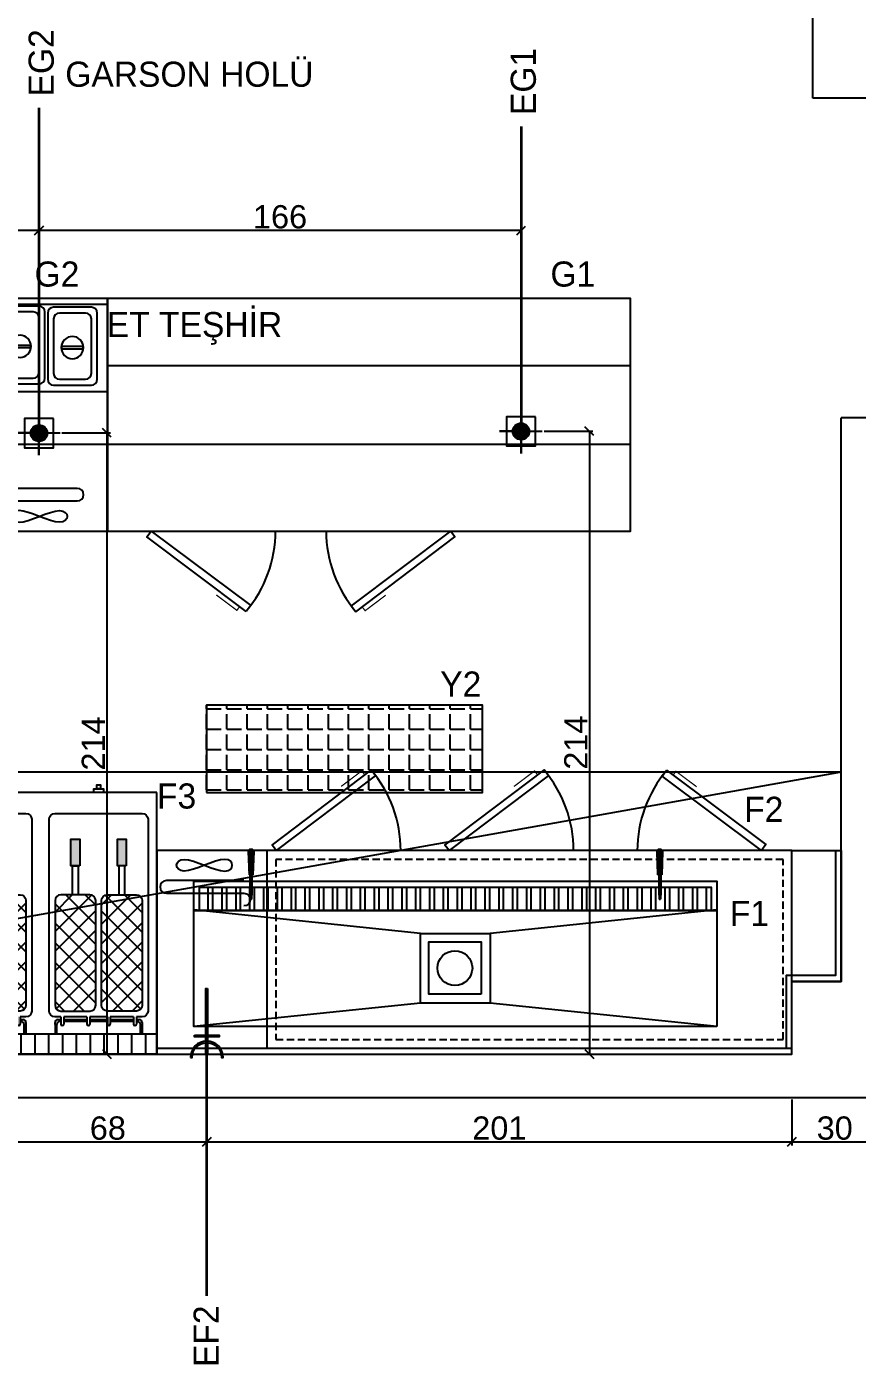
# Model space of a CAD drawing. Header units: millimetres. Extents: x 63882 to 85892, y -58394 to -53173.
# Drawn here: x 69645 to 69930.7, y -55480.7 to -55020.4 of the extents above; entities that cross this region are included whole.
import ezdxf
from ezdxf.enums import TextEntityAlignment as Align

# ---------------------------------------------------------------- set-up
doc = ezdxf.new("R2010")
doc.units = ezdxf.units.MM
doc.header["$LTSCALE"] = 5
doc.linetypes.add('DASHED', pattern=[0.75, 0.5, -0.25])
for name, color, linetype in [('-DWG_ANA', 7, 'Continuous'), ('002 Çizgi', 7, 'Continuous'), ('ELEKTRİK', 10, 'Continuous'), ('S2000-002 Çizgi', 7, 'Continuous')]:
    doc.layers.add(name, color=color, linetype=linetype)
doc.layers.add('ELK', color=1, linetype='Continuous', lineweight=35)
doc.styles.get("Standard").update_dxf_attribs({"font": 'arial.ttf'})
doc.styles.add('TAKSİM', font='GOTHIC.TTF', dxfattribs={"height": 20})
doc.dimstyles.new('OLCU50', dxfattribs={"dimtxt": 8, "dimasz": 3, "dimexe": 1.25, "dimexo": 0.625, "dimtad": 1, "dimdec": 0, "dimtxsty": 'Standard', "dimblk": 'OBLIQUE', "dimcen": 2.5, "dimclrd": 256, "dimclre": 251, "dimclrt": 25, "dimadec": 0, "dimazin": 0, "dimtfac": 1, "dimtdec": 0, "dimtmove": 0, "dimatfit": 3, "dimldrblk": 'OBLIQUE', "dimfxl": 1, "dimarcsym": 0})
pattern_1 = [(45, (-3503.476326109328, -4976.522435194268), (-3.367596045400931, 3.367596045400932), []), (135, (-3503.476326109328, -4976.522435194268), (-3.367596045400932, -3.367596045400931), [])]
pattern_2 = [(45, (-3543.476326109328, -4976.522435194268), (-3.367596045400931, 3.367596045400932), []), (135, (-3543.476326109328, -4976.522435194268), (-3.367596045400932, -3.367596045400931), [])]

# ---------------------------------------------------------------- blocks, each defined once
blk = doc.blocks.new('A$C3BAA747B')
at = {"layer": 'S2000-002 Çizgi'}
h = blk.add_hatch(dxfattribs=at)
h.set_pattern_fill('ANSI32', color=256, scale=0.5, angle=45, style=0)
h.set_pattern_definition([(90, (-7467.904073028822, -3208.931998825025), (-4.7625, 9e-16), []), (90, (-7466.316572343117, -3207.34449813932), (-4.7625, 9e-16), [])])
h.paths.add_polyline_path([(12.04858551377038, 20.99319261347409), (12.04858551377038, 12.99319261347409), (187.9999875518733, 12.99319261347409), (187.9999875518733, 20.99319261347409)])
h = blk.add_hatch(dxfattribs=at)
h.set_pattern_fill('ANSI32', color=256, style=0)
h.set_pattern_definition([(135, (4290.582606788017, -7757.067159515056), (0.2651650429449553, 0.2651650429449553), []), (135, (4290.405830093017, -7757.067159515056), (0.2651650429449553, 0.2651650429449553), [])])
h.paths.add_polyline_path([(28.98104699130363, 7.896463564363331), (30.35893181724623, 7.896463564364238), (30.39328700535953, 6.896463564363331), (28.94669180318942, 6.896463564364238)])
h.paths.add_polyline_path([(29.00944252699992, 8.722991878010362), (29.32307130402296, 8.722991878010362), (29.32307130402296, 14.52452792090753), (29.40626671834343, 15.89646356436151), (29.93371209020643, 15.89646356436151), (30.0169075045269, 14.52452792090116), (30.0169075045269, 8.722991878010362), (30.33053628154994, 8.722991878010362), (30.35893181724623, 7.896463564363331), (28.98104699130272, 7.896463564363331)])
h.paths.add_polyline_path([(28.87798142696192, 4.896463564361511), (30.46199738158884, 4.896463564361511), (30.6040618020661, 0.7612971374483096, -0.4374046375725881), (29.90032341181177, 8.3512813944e-06), (29.43965539673809, 8.3512813944e-06, -0.437404637572588), (28.73591700648376, 0.7612971374483096)])
h.paths.add_polyline_path([(28.94669180318942, 6.896463564363331), (30.39328700536044, 6.896463564363331), (30.46199738158794, 4.896463564361511), (28.87798142696101, 4.896463564361511)])
h.paths.add_polyline_path([(29.48449365836404, 17.18646648302092), (29.85548515018672, 17.18646648302092), (29.93371209020734, 15.89646356436151), (29.40626671834434, 15.89646356436151)])
h = blk.add_hatch(dxfattribs=at)
h.set_pattern_fill('ANSI32', color=256, style=0)
h.set_pattern_definition([(45, (-4090.58263168427, -7757.067159515056), (-0.2651650429449553, 0.2651650429449553), []), (45, (-4090.405854989271, -7757.067159515056), (-0.2651650429449553, 0.2651650429449553), [])])
h.paths.add_polyline_path([(171.018928112443, 7.896463564363331), (169.6410432865004, 7.896463564364238), (169.6066880983872, 6.896463564363331), (171.0532833005573, 6.896463564364238)])
h.paths.add_polyline_path([(170.9905325767467, 8.722991878010362), (170.6769037997237, 8.722991878010362), (170.6769037997237, 14.52452792090753), (170.5937083854032, 15.89646356436151), (170.0662630135402, 15.89646356436151), (169.9830675992198, 14.52452792090116), (169.9830675992198, 8.722991878010362), (169.6694388221967, 8.722991878010362), (169.6410432865004, 7.896463564363331), (171.018928112444, 7.896463564363331)])
h.paths.add_polyline_path([(171.1219936767847, 4.896463564361511), (169.5379777221578, 4.896463564361511), (169.3959133016806, 0.7612971374483096, 0.4374046375725881), (170.0996516919349, 8.3512813944e-06), (170.5603197070086, 8.3512813944e-06, 0.437404637572588), (171.2640580972629, 0.7612971374483096)])
h.paths.add_polyline_path([(171.0532833005573, 6.896463564363331), (169.6066880983862, 6.896463564363331), (169.5379777221587, 4.896463564361511), (171.1219936767857, 4.896463564361511)])
h.paths.add_polyline_path([(170.5154814453826, 17.18646648302092), (170.14448995356, 17.18646648302092), (170.0662630135393, 15.89646356436151), (170.5937083854023, 15.89646356436151)])
for p, q in [((9.999987551873346, 60.99319261347409), (87.99998755187335, 52.92735137262434)), ((111.9999875518733, 52.92735137262434), (189.9999875518733, 60.99319261347409)), ((9.999987551873346, 20.8615101317746), (87.99998755187335, 28.92735137262434)), ((111.9999875518733, 28.92735137262434), (189.9999875518733, 20.8615101317746)), ((29.32307130402296, 14.52452792090844), (29.48449365836404, 17.18646648302183)), ((29.32307130402296, 8.722991878010362), (29.32307130402296, 14.52452792090844)), ((29.85412589456155, 17.18646648302183), (29.48449365836313, 17.18646648302183)), ((29.48585291398831, 17.18646648302183), (29.85548515018672, 17.18646648302183)), ((30.0169075045269, 14.52452792090844), (29.85548515018581, 17.18646648302183)), ((30.0169075045269, 8.722991878010362), (30.0169075045269, 14.52452792090844)), ((169.9830675992198, 14.52452792090844), (170.1444899535608, 17.18646648302183)), ((169.9830675992198, 8.722991878010362), (169.9830675992198, 14.52452792090844)), ((170.5141221897583, 17.18646648302183), (170.14448995356, 17.18646648302183)), ((170.1458492091851, 17.18646648302183), (170.5154814453835, 17.18646648302183)), ((170.6769037997237, 14.52452792090844), (170.5154814453826, 17.18646648302183)), ((170.6769037997237, 8.722991878010362), (170.6769037997237, 14.52452792090844)), ((28.73591700648467, 0.7612971374674089), (29.00944252699992, 8.722991878010362)), ((29.00944252699992, 8.722991878010362), (29.32307130402296, 8.722991878010362)), ((30.01690750452781, 8.722991878010362), (30.33053628155085, 8.722991878010362)), ((30.33053628154994, 8.722991878010362), (30.0169075045269, 8.722991878010362)), ((30.33053628155085, 8.722991878010362), (30.6040618020661, 0.7612971374674089)), ((30.60406180206519, 0.7612971374674089), (30.33053628154994, 8.722991878010362)), ((169.3959133016815, 0.7612971374674089), (169.6694388221967, 8.722991878010362)), ((169.6694388221958, 8.722991878010362), (169.3959133016806, 0.7612971374674089)), ((169.6694388221967, 8.722991878010362), (169.9830675992198, 8.722991878010362)), ((169.9830675992189, 8.722991878010362), (169.6694388221958, 8.722991878010362)), ((170.9905325767467, 8.722991878010362), (170.6769037997237, 8.722991878010362)), ((171.264058097262, 0.7612971374674089), (170.9905325767467, 8.722991878010362)), ((29.90032341181359, 8.3512813944e-06), (29.43965539673718, 8.3512813944e-06)), ((29.43965539673627, 8.3512813944e-06), (29.90032341181268, 8.3512813944e-06)), ((170.5603197070104, 8.3512813944e-06), (170.099651691934, 8.3512813944e-06)), ((170.0996516919331, 8.3512813944e-06), (170.5603197070095, 8.3512813944e-06))]:
    blk.add_line(p, q, dxfattribs=at)
for points in [[(9.999987551873346, 60.99319261347409), (189.9999875518733, 60.99319261347409), (189.9999875518733, 10.99319261347409), (9.999987551873346, 10.99319261347409)], [(9.999987551873346, 60.99319261347409), (189.9999875518733, 60.99319261347409), (189.9999875518733, 20.99319261347409), (9.999987551873346, 20.99319261347409)], [(87.99998755187335, 52.92735137262434), (111.9999875518733, 52.92735137262434), (111.9999875518733, 28.92735137262434), (87.99998755187335, 28.92735137262434)], [(91.16739282449726, 49.86596879339504), (109.1673928244972, 49.86596879339504), (109.1673928244972, 31.86596879339504), (91.16739282449726, 31.86596879339504)], [(12.04858551377038, 20.99319261347409), (187.9999875518733, 20.99319261347409), (187.9999875518733, 12.99319261347409), (12.04858551377038, 12.99319261347409)]]:
    blk.add_lwpolyline(points, close=True, dxfattribs=at)
blk.add_circle((100.1673928244972, 40.86596879339504), 6, dxfattribs=at)
for centre, radius, start, end in [((29.43965539673809, 0.7059220317341897), 0.7059136804527953, 175.5008339718912, 269.9999999999479), ((29.90032341181359, 0.7059220317341897), 0.7059136804526176, 270, 4.499166028108733), ((29.90032341181177, 0.7059220317341897), 0.7059136804527953, 270.0000000000521, 4.499166028108733), ((170.0996516919349, 0.7059220317341897), 0.7059136804527953, 175.5008339718912, 269.9999999999479), ((170.0996516919331, 0.7059220317341897), 0.7059136804526176, 175.5008339718912, 270), ((170.5603197070086, 0.7059220317341897), 0.7059136804527953, 270.0000000000521, 4.499166028108733)]:
    blk.add_arc(centre, radius, start, end, dxfattribs=at)
blk = doc.blocks.new('A$C01E77913')
at = {"layer": 'S2000-002 Çizgi'}
for points in [[(1.999996831329099, 26.79714285829232), (14.9999968313291, 26.79714285829414, -0.4142135623731128), (16.9999968313291, 24.79714285829414), (16.9999968313291, 2.000004429532964, -0.4142135623730951), (14.9999968313291, 4.4295329644e-06), (1.999996831329099, 4.4295347834e-06, -0.4142135623730774), (-3.1686709008e-06, 2.000004429534783), (-3.1686709008e-06, 24.79714285829232, -0.4142135623730951)], [(3.999996831329098, 24.79714285829141), (12.99999683132819, 24.79714285829232, -0.4142135623731679), (14.9999968313291, 22.79714285829232), (14.99999683132819, 4.000004429532964, -0.4142135623731362), (12.99999683132819, 2.000004429532964), (3.999996831329098, 2.000004429533873, -0.4142135623730466), (1.999996831329099, 4.000004429533873), (1.999996831329099, 22.79714285829141, -0.4142135623730541)]]:
    blk.add_lwpolyline(points, format="xyb", close=True, dxfattribs=at)
blk.add_lwpolyline([(4.713619910745819, 14.26656825662758), (12.2114784227283, 14.26656825662758), (12.2114784227283, 13.5171988007387), (4.713619910745819, 13.5171988007387)], close=True, dxfattribs=at)
blk.add_circle((8.462549166737062, 13.86656825662794), 3.823091046240757, dxfattribs=at)
blk = doc.blocks.new('A$C5A5326B7')
at = {"layer": '002 Çizgi', "color": 7}
blk.add_line((188.0001338353904, 105.8155668815452), (0.0001338353904429823, 105.8155668815452), dxfattribs=at)
for points in [[(188.0001338353904, 27.81556688154524), (188.0001338353904, 107.8155668815452), (0.0001338353904429823, 107.8155668815452), (0.0001338353904429823, 27.81556688154524)], [(0.0001338353904429823, 75.81556688154524), (188.0062993983011, 75.81556688154524), (188.0062993983011, 107.8155668815452), (0.0001338353904429823, 107.8155668815452)], [(171.5601485363804, 30.84170559700578), (170.1031536171577, 31.01373533032165), (168.4010567489095, 31.46726826360828), (166.5355585813159, 32.10846999688511), (164.5883597640423, 32.84350613014976), (162.6411609467687, 33.57854226341442), (160.7756627791678, 34.21974399668397), (159.0735659109196, 34.67327692997787), (157.6165709916968, 34.84530666330102), (156.4727618962352, 34.67327692997787), (155.6557553994717, 34.21974399669125), (155.1655515014209, 33.5785422634217), (155.0021502020754, 32.84350613015704), (155.1655515014209, 32.10846999689238), (155.6557553994717, 31.46726826362283), (156.4727618962352, 31.01373533032165), (157.6165709917041, 30.84170559700578), (159.0735659109268, 31.01373533032165), (160.775662779175, 31.46726826360828), (162.6411609467759, 32.10846999688511), (164.5883597640495, 32.84350613014976), (166.5355585813231, 33.57854226341442), (168.401056748924, 34.21974399668397), (170.1031536171722, 34.67327692997787), (171.5601485363732, 34.84530666330102), (172.7039576318348, 34.67327692997787), (173.5209641285983, 34.21974399669125), (174.0111680266491, 33.5785422634217), (174.1745693259945, 32.84350613015704), (174.0111680266491, 32.10846999689238), (173.5209641285983, 31.46726826362283), (172.7039576318348, 31.01373533032165)], [(36.69145319259405, 0.1504920698353089), (2.462490079531563, 25.76182909475756), (3.999170301030972, 27.81556688154524), (38.22813341409346, 2.204229856615711)], [(62.05912905032164, 1.038314076140523e-05), (96.16960934887175, 25.76893806362932), (94.6234736880433, 27.81556688154524), (60.5129933894932, 2.046639201056678)], [(108.0368037253647, 1.038314076140523e-05), (142.1472840239148, 25.76893806362932), (140.6011483630864, 27.81556688154524), (106.4906680645363, 2.046639201056678)]]:
    blk.add_lwpolyline(points, close=True, dxfattribs=at)
at = {"layer": '002 Çizgi', "color": 7, "linetype": 'DASHED'}
blk.add_lwpolyline([(140.0001338353904, 102.8155668815452), (3.000133835390443, 102.8155668815452), (3.000133835390443, 30.81556688154524), (140.0001338353904, 30.81556688154524)], close=True, dxfattribs=at)
at = {"layer": '002 Çizgi', "color": 7}
blk.add_lwpolyline([(143.0001338353904, 105.8155668815452), (143.0001338353904, 27.81556688154524)], dxfattribs=at)
for points in [[(177.6687986311226, 42.49723513961362), (150.997000211777, 42.49723513961362, -1), (150.997000211777, 46.84303913106851)], [(150.997000211777, 38.15143114815146), (177.6687986311226, 38.15143114815146, 1), (177.6687986311226, 42.49723513961362)]]:
    blk.add_lwpolyline(points, format="xyb", dxfattribs=at)
at = {"layer": '002 Çizgi', "color": 7, "const_width": 0.4275}
for points in [[(34.43924701296055, 1.835673456298537), (33.44902192110749, 0.5122603869385784), (27.79449042136548, 4.743183522987238), (26.34664336044807, 5.826514587242855)], [(64.30353926704265, 1.695560960382863), (65.29985737235984, 0.3767288566959905), (70.93481583378889, 4.633685539920407), (72.37765120345284, 5.723682513584208)], [(110.2812139420857, 1.695560960382863), (111.2775320474029, 0.3767288566959905), (116.9124905088247, 4.633685539920407), (118.3553258784887, 5.723682513584208)]]:
    blk.add_lwpolyline(points, dxfattribs=at)
at = {"layer": '002 Çizgi', "color": 7}
for centre, radius, start, end in [((3.999170301030972, 27.81556688154524), 42.74999999999995, 319.7550348339059, 0), ((94.6234736880433, 27.81556688154524), 42.74999999999999, 180, 220.5092126637801), ((140.6011483630864, 27.81556688154524), 42.74999999999999, 180, 220.5092126637801)]:
    blk.add_arc(centre, radius, start, end, dxfattribs=at)
at = {"layer": '002 Çizgi', "color": 7, "xscale": -1, "rotation": 180}
for p in [(5.506302566966042, 105.2141405254588), (23.50630256696604, 105.2141405254588), (41.50630256697332, 105.2141405254588), (59.50630256697332, 105.2141405254588), (77.50630256697332, 105.2141405254588), (95.50630256696604, 105.2141405254588), (113.506302566966, 105.2141405254588), (131.506302566966, 105.2141405254588), (149.506302566966, 105.2141405254588), (167.506302566966, 104.8194167793336)]:
    blk.add_blockref('A$C01E77913', p, dxfattribs=at)
blk = doc.blocks.new('A$C091517BC')
at = {"layer": 'S2000-002 Çizgi'}
blk.add_line((-1.022181095322594e-05, 2.000000579675543), (218.499989778189, 2.000000579675543), dxfattribs=at)
for points in [[(73.76687872641196, 97.81555707808002), (39.65639842786186, 72.04662939759146), (41.2025340886903, 70.00000057967554), (75.3130143872404, 95.7689282601641)], [(133.2396096600578, 97.81555707807274), (99.12912936151497, 72.04662939759146), (100.6752650223434, 70.00000057967554), (134.7857453208862, 95.7689282601641)], [(175.3793712166985, 97.66507539138547), (209.6083343297537, 72.05373836645595), (208.0716541082688, 70.00000057967554), (173.8426909951991, 95.61133760460507)], [(-1.022181095322594e-05, 70.00000057967554), (-1.022181095322594e-05, 5.796755431219935e-07), (218.499989778189, 5.796755431219935e-07), (218.499989778189, 70.00000057967554)], [(9.439975077199051, 66.973861864215), (10.89696999642183, 66.80183213089185), (12.59906686467002, 66.34829919760523), (14.46456503226364, 65.70709746433567), (16.41176384953724, 64.97206133107102), (18.35896266681084, 64.23702519780636), (20.22446083441173, 63.59582346453681), (21.92655770265992, 63.14229053123563), (23.3835526218827, 62.97026079791976), (24.52736171734432, 63.14229053123563), (25.34436821410782, 63.59582346452225), (25.83457211215864, 64.23702519779908), (25.99797341150406, 64.97206133106374), (25.83457211215864, 65.7070974643284), (25.34436821410782, 66.34829919759795), (24.52736171734432, 66.80183213089185), (23.3835526218827, 66.973861864215), (21.92655770265992, 66.80183213089185), (20.22446083441173, 66.34829919760523), (18.35896266681084, 65.70709746433567), (16.41176384953724, 64.97206133107102), (14.46456503226364, 64.23702519780636), (12.59906686467002, 63.59582346453681), (10.89696999642183, 63.14229053123563), (9.439975077199051, 62.97026079791976), (8.296165981737431, 63.14229053123563), (7.479159484973934, 63.59582346452225), (6.988955586923112, 64.23702519779908), (6.825554287570412, 64.97206133106374), (6.988955586923112, 65.7070974643284), (7.479159484973934, 66.34829919759795), (8.296165981737431, 66.80183213089185)]]:
    blk.add_lwpolyline(points, close=True, dxfattribs=at)
at = {"layer": 'S2000-002 Çizgi', "const_width": 0.4275000000000001}
for points in [[(71.52246850969095, 96.12000650083792), (70.52615040437377, 97.43883860452479), (64.89119194295199, 93.18188192130037), (63.44835657328804, 92.09188494763657)], [(130.9951994433368, 96.12000650083792), (129.9988813380196, 97.43883860452479), (124.3639228765978, 93.18188192130037), (122.9210875069411, 92.09188494763657)], [(177.631577396332, 95.97989400492224), (178.621802488185, 97.3033070742822), (184.2763339879343, 93.07238393823354), (185.7241810488372, 91.98905287397793)]]:
    blk.add_lwpolyline(points, dxfattribs=at)
at = {"layer": 'S2000-002 Çizgi'}
blk.add_lwpolyline([(37.99998977818905, 2.000000579675543), (37.99998977818905, 70.00000057967554)], dxfattribs=at)
at = {"layer": 'S2000-002 Çizgi', "linetype": 'DASHED'}
blk.add_lwpolyline([(40.99998977818905, 5.000000579675543), (215.499989778189, 5.000000579675543), (215.499989778189, 67.00000057967554), (40.99998977818905, 67.00000057967554)], close=True, dxfattribs=at)
at = {"layer": 'S2000-002 Çizgi'}
for points in [[(30.00312340180244, 59.66413631306932), (3.331324982456863, 59.66413631306932, 1), (3.331324982456863, 55.31833232160716)], [(3.331324982456863, 55.31833232160716), (30.00312340180244, 55.31833232160716, -1), (30.00312340180244, 50.97252833015227)]]:
    blk.add_lwpolyline(points, format="xyb", dxfattribs=at)
for centre, radius, start, end in [((41.2025340886903, 70.00000057967554), 42.74999999999999, 0, 40.50921266378007), ((100.6752650223434, 70.00000057967554), 42.74999999999999, 0, 40.50921266378013), ((208.0716541082688, 70.00000057967554), 42.74999999999995, 139.7550348339059, 180)]:
    blk.add_arc(centre, radius, start, end, dxfattribs=at)
blk = doc.blocks.new('A$C537127FE')
at = {"layer": 'S2000-002 Çizgi'}
h = blk.add_hatch(dxfattribs=at)
h.set_pattern_fill('ANSI31', color=256, scale=1.5, angle=45, style=0)
h.set_pattern_definition([(90, (-3458.603068769563, -4973.738686484537), (-4.762499999999998, 9e-16), [])])
h.paths.add_polyline_path([(2.237138688e-07, 92.62440592475286), (2.237138688e-07, 85.62440592475288), (80.00000022371385, 85.62440592475288), (80.00000022371385, 92.62440592475286)])
h = blk.add_hatch(color=256, dxfattribs=at)
h.paths.add_polyline_path([(35.00000022371342, 81.80148449814897), (35.00000022371387, 82.43931733576937), (35.00000022371478, 85.62440592475376), (34.36216738609437, 85.62440592475288), (34.36216738609437, 82.43931733576937, -0.4142135623722854), (33.3621673860971, 81.43931733576937), (33.00000022371432, 81.43931733576754), (33.00000022371432, 80.80148449814806), (34.00000022371524, 80.80148449814988, 0.414213562372296)])
h.paths.add_polyline_path([(32.00000022371432, 81.43931733576846), (24.00000022371478, 81.43931733576846), (24.00000022371387, 80.80148449814897), (32.00000022371432, 80.80148449814897)])
h.paths.add_polyline_path([(23.00000022371432, 81.43931733576846), (17.00000022371341, 81.43931733576846), (17.00000022371341, 80.80148449814897), (23.00000022371432, 80.80148449814897)])
h.paths.add_polyline_path([(16.0000002237125, 81.43931733576754), (8.000000223713414, 81.43931733576846), (8.000000223713414, 80.80148449814988), (16.00000022371296, 80.80148449814988)])
h.paths.add_polyline_path([(5.637833061332913, 82.43931733576757), (5.637833061333366, 85.62440592475288), (5.000000223712958, 85.62440592475288), (5.000000223714323, 81.80148449814988, 0.4142135623730951), (6.000000223714322, 80.80148449814988), (6.637833061333366, 80.80148449814988), (7.000000223713413, 80.80148449814988), (7.000000223713413, 81.43931733576846), (6.637833061332913, 81.43931733576846, -0.4142135623728287)])
h = blk.add_hatch(color=256, dxfattribs=at)
h.paths.add_polyline_path([(75.00000022371343, 81.80148449814897), (75.00000022371387, 82.43931733576937), (75.00000022371478, 85.62440592475376), (74.36216738609438, 85.62440592475288), (74.36216738609438, 82.43931733576937, -0.4142135623722854), (73.3621673860971, 81.43931733576937), (73.00000022371431, 81.43931733576754), (73.00000022371431, 80.80148449814806), (74.00000022371523, 80.80148449814988, 0.414213562372296)])
h.paths.add_polyline_path([(72.00000022371431, 81.43931733576846), (64.00000022371478, 81.43931733576846), (64.00000022371385, 80.80148449814897), (72.00000022371431, 80.80148449814897)])
h.paths.add_polyline_path([(63.00000022371432, 81.43931733576846), (57.00000022371341, 81.43931733576846), (57.00000022371341, 80.80148449814897), (63.00000022371432, 80.80148449814897)])
h.paths.add_polyline_path([(56.00000022371251, 81.43931733576754), (48.00000022371341, 81.43931733576846), (48.00000022371341, 80.80148449814988), (56.00000022371296, 80.80148449814988)])
h.paths.add_polyline_path([(45.63783306133291, 82.43931733576757), (45.63783306133337, 85.62440592475288), (45.00000022371295, 85.62440592475288), (45.00000022371432, 81.80148449814988, 0.4142135623730951), (46.00000022371432, 80.80148449814988), (46.63783306133336, 80.80148449814988), (47.00000022371341, 80.80148449814988), (47.00000022371341, 81.43931733576846), (46.63783306133291, 81.43931733576846, -0.4142135623728287)])
h = blk.add_hatch(dxfattribs=at)
h.set_pattern_fill('ANSI37', color=256, scale=1.5, style=0)
h.set_pattern_definition(pattern_2)
h.paths.add_polyline_path([(19.00000022371387, 75.84065721502066, 0.4142135623730686), (17.00000022371405, 77.84065721502066), (7.000000223713597, 77.84065721502157, 0.4142135623731176), (5.000000223713414, 75.8406572150216), (5.000000223712958, 39.84065721502341, 0.4142135623730725), (7.000000223712777, 37.84065721502339), (17.00000022371369, 37.84065721502247, 0.4142135623731216), (19.00000022371387, 39.84065721502247)])
h = blk.add_hatch(dxfattribs=at)
h.set_pattern_fill('ANSI37', color=256, scale=1.5, style=0)
h.set_pattern_definition(pattern_2)
h.paths.add_polyline_path([(35.00000022371433, 75.8406572150216, 0.414213562373118), (33.00000022371414, 77.84065721502157), (23.00000022371369, 77.84065721502066, 0.4142135623730686), (21.00000022371387, 75.84065721502066), (21.00000022371387, 39.84065721502247, 0.4142135623731216), (23.00000022371405, 37.84065721502247), (33.00000022371496, 37.84065721502339, 0.4142135623730722), (35.00000022371478, 39.84065721502341)])
h = blk.add_hatch(dxfattribs=at)
h.set_pattern_fill('ANSI37', color=256, scale=1.5, style=0)
h.set_pattern_definition(pattern_1)
h.paths.add_polyline_path([(59.00000022371385, 75.84065721502066, 0.4142135623730679), (57.00000022371405, 77.84065721502066), (47.0000002237136, 77.84065721502157, 0.414213562373118), (45.00000022371341, 75.8406572150216), (45.00000022371295, 39.84065721502341, 0.4142135623730721), (47.00000022371278, 37.84065721502339), (57.00000022371368, 37.84065721502247, 0.4142135623731221), (59.00000022371385, 39.84065721502247)])
h = blk.add_hatch(dxfattribs=at)
h.set_pattern_fill('ANSI37', color=256, scale=1.5, style=0)
h.set_pattern_definition(pattern_1)
h.paths.add_polyline_path([(75.00000022371431, 75.8406572150216, 0.414213562373118), (73.00000022371412, 77.84065721502157), (63.00000022371368, 77.84065721502066, 0.4142135623730679), (61.00000022371387, 75.84065721502066), (61.00000022371387, 39.84065721502247, 0.4142135623731221), (63.00000022371405, 37.84065721502247), (73.00000022371495, 37.84065721502339, 0.4142135623730722), (75.00000022371478, 39.84065721502341)])
for points in [[(10.49462161914152, 27.84065721502248), (13.5053788282853, 27.84065721502248), (13.5053788282853, 18.67536257861775), (10.49462161914152, 18.67536257861775)], [(26.49462161914243, 27.84065721502248), (29.50537882828621, 27.84065721502248), (29.50537882828621, 18.67536257861775), (26.49462161914243, 18.67536257861775)], [(50.49462161914153, 27.84065721502248), (53.50537882828529, 27.84065721502248), (53.50537882828529, 18.67536257861775), (50.49462161914153, 18.67536257861775)], [(66.49462161914242, 27.84065721502248), (69.50537882828621, 27.84065721502248), (69.50537882828621, 18.67536257861775), (66.49462161914242, 18.67536257861775)]]:
    blk.add_hatch(color=256, dxfattribs=at).paths.add_polyline_path(points)
for p, q in [((5.000000223714323, 81.80148449814988), (5.000000223713868, 85.62440592475288)), ((5.000000223713868, 85.62440592475288), (5.637833061333366, 85.62440592475288)), ((5.637833061333366, 85.62440592475288), (5.637833061332913, 82.43931733576846)), ((34.36216738609437, 85.62440592475288), (34.36216738609437, 82.43931733576937)), ((35.00000022371387, 85.62440592475288), (34.36216738609437, 85.62440592475288)), ((35.00000022371387, 82.43931733576937), (35.00000022371433, 85.62440592475288)), ((45.00000022371387, 85.62440592475288), (45.63783306133337, 85.62440592475288)), ((45.00000022371432, 81.80148449814988), (45.00000022371387, 85.62440592475288)), ((45.63783306133337, 85.62440592475288), (45.63783306133291, 82.43931733576846)), ((75.00000022371387, 85.62440592475288), (74.36216738609438, 85.62440592475288)), ((74.36216738609438, 85.62440592475288), (74.36216738609438, 82.43931733576937)), ((75.00000022371387, 82.43931733576937), (75.00000022371431, 85.62440592475288)), ((6.637833061333366, 80.80148449814988), (6.000000223714322, 80.80148449814988)), ((6.637833061332913, 81.43931733576846), (7.000000223712959, 81.43931733576846)), ((7.000000223713868, 80.80148449814988), (6.637833061333366, 80.80148449814988)), ((7.000000223713413, 79.84065721502157), (7.000000223713413, 82.31664197863849)), ((8.000000223713414, 79.84065721502157), (8.000000223713414, 82.31664197863849)), ((8.00000022371296, 81.43931733576846), (16.00000022371341, 81.43931733576846)), ((16.00000022371296, 80.80148449814988), (8.000000223713414, 80.80148449814988)), ((16.00000022371341, 79.84065721502157), (16.00000022371341, 82.31664197863849)), ((17.00000022371341, 79.84065721502157), (17.00000022371341, 82.31664197863849)), ((17.00000022371341, 81.43931733576846), (23.00000022371432, 81.43931733576846)), ((23.00000022371478, 80.80148449814897), (17.00000022371341, 80.80148449814988)), ((23.00000022371432, 79.84065721502157), (23.00000022371432, 82.31664197863849)), ((24.00000022371433, 79.84065721502157), (24.00000022371433, 82.31664197863849)), ((24.00000022371433, 81.43931733576846), (32.00000022371432, 81.43931733576846)), ((32.00000022371478, 80.80148449814897), (24.00000022371478, 80.80148449814897)), ((32.00000022371432, 79.84065721502157), (32.00000022371432, 82.31664197863849)), ((33.00000022371432, 79.84065721502157), (33.00000022371432, 82.31664197863849)), ((33.00000022371387, 81.43931733576846), (33.36216738609437, 81.43931733576937)), ((34.00000022371342, 80.80148449814988), (33.00000022371432, 80.80148449814897)), ((35.00000022371387, 82.43931733576937), (35.00000022371342, 81.80148449814988)), ((46.63783306133336, 80.80148449814988), (46.00000022371432, 80.80148449814988)), ((46.63783306133291, 81.43931733576846), (47.00000022371296, 81.43931733576846)), ((47.00000022371385, 80.80148449814988), (46.63783306133336, 80.80148449814988)), ((47.00000022371341, 79.84065721502157), (47.00000022371341, 82.31664197863849)), ((48.00000022371341, 79.84065721502157), (48.00000022371341, 82.31664197863849)), ((48.00000022371296, 81.43931733576846), (56.00000022371341, 81.43931733576846)), ((56.00000022371296, 80.80148449814988), (48.00000022371341, 80.80148449814988)), ((56.00000022371341, 79.84065721502157), (56.00000022371341, 82.31664197863849)), ((57.00000022371341, 79.84065721502157), (57.00000022371341, 82.31664197863849)), ((57.00000022371341, 81.43931733576846), (63.00000022371432, 81.43931733576846)), ((63.00000022371477, 80.80148449814897), (57.00000022371341, 80.80148449814988)), ((63.00000022371432, 79.84065721502157), (63.00000022371432, 82.31664197863849)), ((64.00000022371434, 79.84065721502157), (64.00000022371434, 82.31664197863849)), ((64.00000022371434, 81.43931733576846), (72.00000022371431, 81.43931733576846)), ((72.00000022371478, 80.80148449814897), (64.00000022371478, 80.80148449814897)), ((72.00000022371431, 79.84065721502157), (72.00000022371431, 82.31664197863849)), ((73.00000022371431, 79.84065721502157), (73.00000022371431, 82.31664197863849)), ((73.00000022371387, 81.43931733576846), (73.36216738609438, 81.43931733576937)), ((74.00000022371341, 80.80148449814988), (73.00000022371431, 80.80148449814897)), ((75.00000022371387, 82.43931733576937), (75.00000022371343, 81.80148449814988))]:
    blk.add_line(p, q, dxfattribs=at)
for points in [[(2.237138688e-07, 2.624405924752863), (80.00000022371385, 2.624405924752863), (80.00000022371385, 92.62440592475286), (2.237138688e-07, 92.62440592475286)], [(2.237138688e-07, 92.62440592475286), (80.00000022371385, 92.62440592475286), (80.00000022371385, 85.62440592475288), (2.237138688e-07, 85.62440592475288)], [(11.00000022371341, 37.84065721502247), (11.00000022371341, 27.84065721502248), (13.00000022371341, 27.84065721502248), (13.00000022371341, 37.84065721502247)], [(29.00000022371433, 37.84065721502247), (29.00000022371433, 27.84065721502248), (27.00000022371432, 27.84065721502248), (27.00000022371432, 37.84065721502247)], [(51.00000022371341, 37.84065721502247), (51.00000022371341, 27.84065721502248), (53.00000022371341, 27.84065721502248), (53.00000022371341, 37.84065721502247)], [(69.00000022371434, 37.84065721502247), (69.00000022371434, 27.84065721502248), (67.00000022371432, 27.84065721502248), (67.00000022371432, 37.84065721502247)], [(10.49462161914152, 27.84065721502248), (13.5053788282853, 27.84065721502248), (13.5053788282853, 18.67536257861775), (10.49462161914152, 18.67536257861775)], [(26.49462161914243, 27.84065721502248), (29.50537882828621, 27.84065721502248), (29.50537882828621, 18.67536257861775), (26.49462161914243, 18.67536257861775)], [(50.49462161914153, 27.84065721502248), (53.50537882828529, 27.84065721502248), (53.50537882828529, 18.67536257861775), (50.49462161914153, 18.67536257861775)], [(66.49462161914242, 27.84065721502248), (69.50537882828621, 27.84065721502248), (69.50537882828621, 18.67536257861775), (66.49462161914242, 18.67536257861775)], [(18.35975022371303, 2.624405924752863), (21.64025022371379, 2.624405924752863), (21.64025022371379, 1.312205924752561), (18.35975022371303, 1.312205924752561)], [(19.34390022371326, 1.312205924752561), (20.65610022371357, 1.312205924752561), (20.65610022371357, 5.9247522586e-06), (19.34390022371326, 5.9247522586e-06)], [(58.35975022371304, 2.624405924752863), (61.64025022371379, 2.624405924752863), (61.64025022371379, 1.312205924752561), (58.35975022371304, 1.312205924752561)], [(59.34390022371326, 1.312205924752561), (60.65610022371356, 1.312205924752561), (60.65610022371356, 5.9247522586e-06), (59.34390022371326, 5.9247522586e-06)]]:
    blk.add_lwpolyline(points, close=True, dxfattribs=at)
for points in [[(35.00000022371342, 9.840657215022475), (5.000000223713868, 9.840657215022475, -0.4142135623730951), (3.000000223713868, 11.84065721502247), (3.000000223713868, 77.84065721502157, -0.4142135623730951), (5.000000223713868, 79.84065721502157), (7.000000223713413, 79.84065721502157)], [(33.00000022371432, 79.84065721502157), (35.00000022371387, 79.84065721502157, -0.4142135623731034), (37.00000022371387, 77.84065721502157), (37.00000022371341, 11.84065721502247, -0.4142135623730951), (35.00000022371342, 9.840657215022475), (29.00000022371433, 9.840657215022475)], [(69.00000022371434, 9.840657215022475), (45.00000022371387, 9.840657215022475, -0.4142135623730951), (43.00000022371387, 11.84065721502247), (43.00000022371387, 77.84065721502157, -0.4142135623730951), (45.00000022371387, 79.84065721502157), (47.00000022371341, 79.84065721502157)], [(73.00000022371431, 79.84065721502157), (75.00000022371387, 79.84065721502157, -0.4142135623731034), (77.00000022371387, 77.84065721502157), (77.00000022371341, 11.84065721502247, -0.4142135623730951), (75.00000022371343, 9.840657215022475), (69.00000022371434, 9.840657215022475)]]:
    blk.add_lwpolyline(points, format="xyb", dxfattribs=at)
for points in [[(8.000000223713414, 79.84065721502157), (16.00000022371341, 79.84065721502157)], [(17.00000022371341, 79.84065721502157), (23.00000022371432, 79.84065721502157)], [(24.00000022371433, 79.84065721502157), (32.00000022371432, 79.84065721502157)], [(48.00000022371341, 79.84065721502157), (56.00000022371341, 79.84065721502157)], [(57.00000022371341, 79.84065721502157), (63.00000022371432, 79.84065721502157)], [(64.00000022371434, 79.84065721502157), (72.00000022371431, 79.84065721502157)]]:
    blk.add_lwpolyline(points, dxfattribs=at)
for points in [[(7.000000223713413, 77.84065721502157), (17.00000022371387, 77.84065721502066, -0.4142135623730951), (19.00000022371387, 75.84065721502066), (19.00000022371387, 39.84065721502247, -0.4142135623730951), (17.00000022371387, 37.84065721502247), (7.000000223712959, 37.84065721502339, -0.4142135623730951), (5.000000223712958, 39.84065721502338), (5.000000223713414, 75.84065721502157, -0.4142135623730951)], [(33.00000022371432, 77.84065721502157), (23.00000022371387, 77.84065721502066, 0.4142135623730951), (21.00000022371387, 75.84065721502066), (21.00000022371387, 39.84065721502247, 0.4142135623730951), (23.00000022371387, 37.84065721502247), (33.00000022371478, 37.84065721502339, 0.4142135623730951), (35.00000022371478, 39.84065721502338), (35.00000022371433, 75.84065721502157, 0.4142135623730951)], [(47.00000022371341, 77.84065721502157), (57.00000022371387, 77.84065721502066, -0.4142135623730951), (59.00000022371385, 75.84065721502066), (59.00000022371385, 39.84065721502247, -0.4142135623730951), (57.00000022371387, 37.84065721502247), (47.00000022371296, 37.84065721502339, -0.4142135623730951), (45.00000022371295, 39.84065721502338), (45.00000022371341, 75.84065721502157, -0.4142135623730951)], [(73.00000022371431, 77.84065721502157), (63.00000022371387, 77.84065721502066, 0.4142135623730951), (61.00000022371387, 75.84065721502066), (61.00000022371387, 39.84065721502247, 0.4142135623730951), (63.00000022371387, 37.84065721502247), (73.00000022371476, 37.84065721502339, 0.4142135623730951), (75.00000022371478, 39.84065721502338), (75.00000022371431, 75.84065721502157, 0.4142135623730951)]]:
    blk.add_lwpolyline(points, format="xyb", close=True, dxfattribs=at)
for centre, radius, start, end in [((6.000000223714322, 81.80148449814988), 1, 180, 270), ((6.637833061332913, 82.43931733576846), 1, 180, 270), ((7.500000223713413, 82.31664197863849), 0.5, 0, 180), ((16.50000022371341, 82.31664197863849), 0.5, 0, 180), ((23.50000022371432, 82.31664197863849), 0.5, 0, 180), ((32.50000022371433, 82.31664197863849), 0.5, 0, 180), ((33.36216738609437, 82.43931733576937), 1, 270, 0), ((34.00000022371342, 81.80148449814988), 1, 270, 0), ((46.00000022371432, 81.80148449814988), 1, 180, 270), ((46.63783306133291, 82.43931733576846), 1, 180, 270), ((47.50000022371341, 82.31664197863849), 0.5, 0, 180), ((56.50000022371341, 82.31664197863849), 0.5, 0, 180), ((63.50000022371432, 82.31664197863849), 0.5, 0, 180), ((72.50000022371431, 82.31664197863849), 0.5, 0, 180), ((73.36216738609438, 82.43931733576937), 1, 270, 0), ((74.00000022371341, 81.80148449814988), 1, 270, 0)]:
    blk.add_arc(centre, radius, start, end, dxfattribs=at)
blk = doc.blocks.new('A$C611F6802')
at = {"layer": '-DWG_ANA'}
h = blk.add_hatch(dxfattribs=at)
h.set_pattern_fill('ANSI31', color=1, style=0)
h.set_pattern_definition([(45, (-55670.14020227872, -22065.11067284289), (-0.08838834764831843, 0.08838834764831845), [])])
h.paths.add_polyline_path([(4.423971784401617, 7.700424825947266, 1), (10.13888412773802, 7.700424825947266, 1)])
at = {"layer": '-DWG_ANA', "color": 1}
for p, q in [((7.28142795606982, 7.700424825947266), (7.28142795606982, 15.25836134111159)), ((7.28142795606982, 15.25836134111159), (7.28142795606982, 0)), ((7.28142795606982, 7.629180670555797), (0, 7.629180670555797)), ((7.28142795606982, 7.629180670555797), (14.67722620816494, 7.629180670555797)), ((14.67722620816494, 7.629180670555797), (7.28142795606982, 7.629180670555797))]:
    blk.add_line(p, q, dxfattribs=at)
blk.add_lwpolyline([(2.28142795606982, 2.700424825947266), (12.28142795606982, 2.700424825947266), (12.28142795606982, 12.70042482594727), (2.28142795606982, 12.70042482594727)], close=True, dxfattribs=at)
blk.add_circle((7.28142795606982, 7.700424825947266), 2.857456171668203, dxfattribs=at)
blk = doc.blocks.new('A$C50025146')
at = {"layer": 'ELEKTRİK'}
for points in [[(16.0258407970905, 9.846670621633166), (16.5885051934838, 9.846670621633166), (16.5885051934838, 1.406704675742731), (16.0258407970905, 1.406704675742731)], [(6.940050297998823e-05, 5.345355450490388), (6.940050297998823e-05, 5.908019846885509), (22.50664525620232, 5.908019846885509), (22.50664525620232, 5.345355450490388)]]:
    blk.add_hatch(color=256, dxfattribs=at).paths.add_polyline_path(points)
h = blk.add_hatch(color=256, dxfattribs=at)
edge = h.paths.add_edge_path()
edge.add_line((23.70435837441619, 11.25333161261187), (23.70435837441619, 10.69066721622039))
edge.add_ellipse((23.70435837441619, 5.626687648689767), major_axis=(3.580774291992597, -3.580774291992606), ratio=0.9999999999999413, start_angle=134.9999999999983, end_angle=314.9999999999983)
edge.add_line((23.70435837441619, 0.5627080811555061), (23.70435837441619, 4.368476402305532e-05))
edge.add_ellipse((23.70435837441619, 5.626687648689767), major_axis=(3.978638102213783, 3.978638102213774), ratio=0.9999999999999128, start_angle=45.0000000000025, end_angle=225.0000000000025, ccw=False)
for points, elevation in [([(16.0258407970905, 1.406704675742731), (16.0258407970905, 9.846670621633166), (16.5885051934838, 9.846670621633166), (16.5885051934838, 1.406704675742731)], 4.791194770819646e-08), ([(6.940050297998823e-05, 5.908019846885509), (22.50664525620232, 5.908019846885509), (22.50664525620232, 5.345355450490388), (6.940050297998823e-05, 5.345355450490388)], 4.794507297291503e-08)]:
    blk.add_lwpolyline(points, close=True, dxfattribs=dict(at, elevation=elevation))
at = {"layer": 'ELEKTRİK', "elevation": 4.798666618537076e-08}
blk.add_lwpolyline([(23.70435837441437, 4.368476402305532e-05), (23.70435837441619, 0.5627080811555061, -0.9999999999999944), (23.70435837441619, 10.69066721622039), (23.70435837441619, 11.25333161261187, 0.9999999999999944)], format="xyb", close=True, dxfattribs=at)
blk = doc.blocks.new('_Oblique')
at = {"color": 0, "linetype": 'ByBlock', "lineweight": -2}
blk.add_line((-0.5, -0.5), (0.5, 0.5), dxfattribs=at)
blk = doc.blocks.new('*D74')
at = {"color": 251, "lineweight": -2, "ltscale": 5, "transparency": 16777216}
for p, q in [((69649.17541861437, -55113.32484068835), (69649.17541861437, -55089.31557332132)), ((69815.03051594629, -55113.32484068835), (69815.03051594629, -55089.31557332132))]:
    blk.add_line(p, q, dxfattribs=at)
at = {"lineweight": -2, "ltscale": 5, "transparency": 16777216}
blk.add_line((69815.03051594629, -55090.56557332132), (69649.17541861437, -55090.56557332132), dxfattribs=at)
at = {"layer": 'Defpoints', "color": 0, "ltscale": 5, "transparency": 16777216}
for p in [(69649.17541861437, -55090.56557332132), (69649.17541861437, -55113.94984068835), (69815.03051594629, -55113.94984068835)]:
    blk.add_point(p, dxfattribs=at)
at = {"lineweight": -2, "ltscale": 5, "transparency": 16777216, "xscale": 3, "yscale": 3, "zscale": 3, "rotation": 180}
blk.add_blockref('_Oblique', (69649.17541861437, -55090.56557332132), dxfattribs=at)
at = {"lineweight": -2, "ltscale": 5, "transparency": 16777216, "xscale": 3, "yscale": 3, "zscale": 3}
blk.add_blockref('_Oblique', (69815.03051594629, -55090.56557332132), dxfattribs=at)
at = {"color": 25, "ltscale": 5, "transparency": 16777216, "insert": (69732.10296728033, -55085.85598941955), "char_height": 8, "attachment_point": 5}
blk.add_mtext('166', dxfattribs=at)
blk = doc.blocks.new('*D75')
at = {"color": 251, "lineweight": -2, "ltscale": 5, "transparency": 16777216}
for p, q in [((69379.69010668408, -55113.32484068835), (69379.69010668408, -55089.31557332132)), ((69649.17541861437, -55113.32484068835), (69649.17541861437, -55089.31557332132))]:
    blk.add_line(p, q, dxfattribs=at)
at = {"lineweight": -2, "ltscale": 5, "transparency": 16777216}
blk.add_line((69649.17541861437, -55090.56557332132), (69379.69010668408, -55090.56557332132), dxfattribs=at)
at = {"layer": 'Defpoints', "color": 0, "ltscale": 5, "transparency": 16777216}
for p in [(69379.69010668408, -55090.56557332132), (69379.69010668408, -55113.94984068835), (69649.17541861437, -55113.94984068835)]:
    blk.add_point(p, dxfattribs=at)
at = {"lineweight": -2, "ltscale": 5, "transparency": 16777216, "xscale": 3, "yscale": 3, "zscale": 3, "rotation": 180}
blk.add_blockref('_Oblique', (69379.69010668408, -55090.56557332132), dxfattribs=at)
at = {"lineweight": -2, "ltscale": 5, "transparency": 16777216, "xscale": 3, "yscale": 3, "zscale": 3}
blk.add_blockref('_Oblique', (69649.17541861437, -55090.56557332132), dxfattribs=at)
at = {"color": 25, "ltscale": 5, "transparency": 16777216, "insert": (69514.43276264923, -55085.85598941955), "char_height": 8, "attachment_point": 5}
blk.add_mtext('269', dxfattribs=at)
blk = doc.blocks.new('*D107')
at = {"color": 251, "lineweight": -2, "ltscale": 5, "transparency": 16777216}
for p, q in [((69638.81965079452, -55389.57484068835), (69638.81965079452, -55405.44866032058)), ((69706.91406116444, -55389.57484068835), (69706.91406116444, -55405.44866032058))]:
    blk.add_line(p, q, dxfattribs=at)
at = {"lineweight": -2, "ltscale": 5, "transparency": 16777216}
blk.add_line((69638.81965079452, -55404.19866032058), (69706.91406116444, -55404.19866032058), dxfattribs=at)
at = {"layer": 'Defpoints', "color": 0, "ltscale": 5, "transparency": 16777216}
for p in [(69638.81965079452, -55388.94984068835), (69706.91406116444, -55388.94984068835), (69706.91406116444, -55404.19866032058)]:
    blk.add_point(p, dxfattribs=at)
at = {"lineweight": -2, "ltscale": 5, "transparency": 16777216, "xscale": 3, "yscale": 3, "zscale": 3, "rotation": 180}
blk.add_blockref('_Oblique', (69638.81965079452, -55404.19866032058), dxfattribs=at)
at = {"lineweight": -2, "ltscale": 5, "transparency": 16777216, "xscale": 3, "yscale": 3, "zscale": 3}
blk.add_blockref('_Oblique', (69706.91406116444, -55404.19866032058), dxfattribs=at)
at = {"color": 25, "ltscale": 5, "transparency": 16777216, "insert": (69672.86685597949, -55399.48907641881), "char_height": 8, "attachment_point": 5}
blk.add_mtext('68', dxfattribs=at)
blk = doc.blocks.new('*D108')
at = {"color": 251, "lineweight": -2, "ltscale": 5, "transparency": 16777216}
for p, q in [((69706.91406116444, -55389.57484068835), (69706.91406116444, -55405.44866032058)), ((69908.19010668408, -55389.57484068835), (69908.19010668408, -55405.44866032058))]:
    blk.add_line(p, q, dxfattribs=at)
at = {"lineweight": -2, "ltscale": 5, "transparency": 16777216}
blk.add_line((69706.91406116444, -55404.19866032058), (69908.19010668408, -55404.19866032058), dxfattribs=at)
at = {"layer": 'Defpoints', "color": 0, "ltscale": 5, "transparency": 16777216}
for p in [(69706.91406116444, -55388.94984068835), (69908.19010668408, -55388.94984068835), (69908.19010668408, -55404.19866032058)]:
    blk.add_point(p, dxfattribs=at)
at = {"lineweight": -2, "ltscale": 5, "transparency": 16777216, "xscale": 3, "yscale": 3, "zscale": 3, "rotation": 180}
blk.add_blockref('_Oblique', (69706.91406116444, -55404.19866032058), dxfattribs=at)
at = {"lineweight": -2, "ltscale": 5, "transparency": 16777216, "xscale": 3, "yscale": 3, "zscale": 3}
blk.add_blockref('_Oblique', (69908.19010668408, -55404.19866032058), dxfattribs=at)
at = {"color": 25, "ltscale": 5, "transparency": 16777216, "insert": (69807.55208392427, -55399.48907641881), "char_height": 8, "attachment_point": 5}
blk.add_mtext('201', dxfattribs=at)
blk = doc.blocks.new('*D109')
at = {"color": 251, "lineweight": -2, "ltscale": 5, "transparency": 16777216}
for p, q in [((69908.19010668408, -55389.57484068835), (69908.19010668408, -55405.44866032058)), ((69937.69010668408, -55389.57484068835), (69937.69010668408, -55405.44866032058))]:
    blk.add_line(p, q, dxfattribs=at)
at = {"lineweight": -2, "ltscale": 5, "transparency": 16777216}
blk.add_line((69908.19010668408, -55404.19866032058), (69937.69010668408, -55404.19866032058), dxfattribs=at)
at = {"layer": 'Defpoints', "color": 0, "ltscale": 5, "transparency": 16777216}
for p in [(69908.19010668408, -55388.94984068835), (69937.69010668408, -55388.94984068835), (69937.69010668408, -55404.19866032058)]:
    blk.add_point(p, dxfattribs=at)
at = {"lineweight": -2, "ltscale": 5, "transparency": 16777216, "xscale": 3, "yscale": 3, "zscale": 3, "rotation": 180}
blk.add_blockref('_Oblique', (69908.19010668408, -55404.19866032058), dxfattribs=at)
at = {"lineweight": -2, "ltscale": 5, "transparency": 16777216, "xscale": 3, "yscale": 3, "zscale": 3}
blk.add_blockref('_Oblique', (69937.69010668408, -55404.19866032058), dxfattribs=at)
at = {"color": 25, "ltscale": 5, "transparency": 16777216, "insert": (69922.94010668408, -55399.48634790585), "char_height": 8, "attachment_point": 5}
blk.add_mtext('30', dxfattribs=at)
blk = doc.blocks.new('*D127')
at = {"color": 251, "lineweight": -2, "ltscale": 5, "transparency": 16777216}
for p, q in [((69657.08184657044, -55160.20019703043), (69673.77872787093, -55160.20019703043)), ((69657.08184657044, -55373.94984068835), (69673.77872787093, -55373.94984068835))]:
    blk.add_line(p, q, dxfattribs=at)
at = {"lineweight": -2, "ltscale": 5, "transparency": 16777216}
blk.add_line((69672.52872787093, -55160.20019703043), (69672.52872787093, -55373.94984068835), dxfattribs=at)
at = {"layer": 'Defpoints', "color": 0, "ltscale": 5, "transparency": 16777216}
for p in [(69656.45684657044, -55160.20019703043), (69656.45684657044, -55373.94984068835), (69672.52872787093, -55373.94984068835)]:
    blk.add_point(p, dxfattribs=at)
at = {"lineweight": -2, "ltscale": 5, "transparency": 16777216, "xscale": 3, "yscale": 3, "zscale": 3}
for p, rotation in [((69672.52872787093, -55160.20019703043), 90), ((69672.52872787093, -55373.94984068835), 270)]:
    blk.add_blockref('_Oblique', p, dxfattribs=dict(at, rotation=rotation))
at = {"color": 25, "ltscale": 5, "transparency": 16777216, "insert": (69667.88735679319, -55267.07501885938), "char_height": 8, "attachment_point": 5, "rotation": 90}
blk.add_mtext('214', dxfattribs=at)
blk = doc.blocks.new('*D128')
at = {"color": 251, "lineweight": -2, "ltscale": 5, "transparency": 16777216}
for p, q in [((69822.93694390236, -55159.60213262929), (69839.77255944419, -55159.60213262929)), ((69822.93694390236, -55373.94984068835), (69839.77255944419, -55373.94984068835))]:
    blk.add_line(p, q, dxfattribs=at)
at = {"lineweight": -2, "ltscale": 5, "transparency": 16777216}
blk.add_line((69838.52255944419, -55159.60213262929), (69838.52255944419, -55373.94984068835), dxfattribs=at)
at = {"layer": 'Defpoints', "color": 0, "ltscale": 5, "transparency": 16777216}
for p in [(69822.31194390236, -55159.60213262929), (69822.31194390236, -55373.94984068835), (69838.52255944419, -55373.94984068835)]:
    blk.add_point(p, dxfattribs=at)
at = {"lineweight": -2, "ltscale": 5, "transparency": 16777216, "xscale": 3, "yscale": 3, "zscale": 3}
for p, rotation in [((69838.52255944419, -55159.60213262929), 90), ((69838.52255944419, -55373.94984068835), 270)]:
    blk.add_blockref('_Oblique', p, dxfattribs=dict(at, rotation=rotation))
at = {"color": 25, "ltscale": 5, "transparency": 16777216, "insert": (69833.88118836645, -55266.77598665881), "char_height": 8, "attachment_point": 5, "rotation": 90}
blk.add_mtext('214', dxfattribs=at)

msp = doc.modelspace()

# ---------------------------------------------------------------- hatches: boundary and pattern name
h = msp.add_hatch()
h.set_pattern_fill('ANGLE', color=256)
h.set_pattern_definition([(0, (4997.776731265563, -4131.925305452969), (0, 6.985), [5.08, -1.905]), (90, (4997.776731265563, -4131.925305452969), (-6.985, 4.277078946022131e-16), [5.08, -1.905])])
h.paths.add_polyline_path([(69801.76926932944, -55283.90677398289), (69801.76926932944, -55253.90677398289), (69706.76926932944, -55253.90677398289), (69706.76926932944, -55283.90677398289)])

# ---------------------------------------------------------------- linework, layer by layer
for p, q in [((69915.42913009353, -55045.00315163458), (69915.42913009353, -54917.00315163458)), ((69942.42913009353, -55045.00315163458), (69915.42913009353, -55045.00315163458)), ((69852.69627224699, -55137.14405535253), (69672.69627224699, -55137.14405535253)), ((69925.19010668408, -55348.94984068835), (69925.19010668408, -55155.00315163458)), ((69937.69010668408, -55155.00315163458), (69925.19010668408, -55155.00315163458)), ((69379.69010668408, -55164.06803948517), (69852.69010668408, -55164.06803948517)), ((69925.19010668408, -55276.94984068836), (69379.69010668408, -55373.94984068835)), ((69908.19010668408, -55373.94984068835), (69908.19010668408, -55348.94984068835)), ((69908.19010668408, -55348.94984068835), (69925.19010668408, -55348.94984068835)), ((69379.69010668408, -55373.94984068835), (69908.19010668408, -55373.94984068835)), ((68949.75538010242, -55388.94984068835), (70407.69010668408, -55388.94984068835))]:
    msp.add_line(p, q)
for points in [[(69672.69010668408, -55193.94984068835), (69852.69010668408, -55193.94984068835), (69852.69010668408, -55113.94984068835), (69672.69010668408, -55113.94984068835)], [(69706.76926932944, -55283.90677398289), (69801.76926932944, -55283.90677398289), (69801.76926932944, -55253.90677398289), (69706.76926932944, -55253.90677398289)], [(69906.19010668408, -55371.94984068835), (69908.19010668408, -55371.94984068835), (69908.19010668408, -55346.94984068835), (69906.19010668408, -55346.94984068835)]]:
    msp.add_lwpolyline(points, close=True)
for points in [[(69925.19010668408, -55348.94984068835), (69925.19010668408, -55276.94984068836), (69379.69010668408, -55276.94984068835), (69379.69010668408, -55373.94984068835), (69908.19010668408, -55373.94984068836)], [(69908.19010668408, -55303.94984068835), (69925.19010668408, -55303.94984068835), (69925.19010668408, -55348.94984068835), (69908.19010668408, -55348.94984068835)], [(69923.19010668408, -55303.94984068835), (69923.19010668408, -55346.94984068835), (69908.19010668408, -55346.94984068835)]]:
    msp.add_lwpolyline(points)
at = {"layer": '002 Çizgi', "color": 7}
for points in [[(69720.50148044123, -55221.61491550006), (69686.27251732818, -55196.00357847514), (69687.80919754968, -55193.94984068835), (69722.03816066273, -55219.56117771328)], [(69758.1444872075, -55221.76539718675), (69792.25496750604, -55195.99646950627), (69790.70883184522, -55193.94984068835), (69756.59835154667, -55219.71876836884)]]:
    msp.add_lwpolyline(points, close=True, dxfattribs=at)
at = {"layer": '002 Çizgi', "color": 7, "const_width": 0.4275}
for points in [[(69718.2492742616, -55219.9297341136), (69717.25904916976, -55221.25314718296), (69711.60451767001, -55217.02222404691), (69710.1566706091, -55215.93889298265)], [(69760.38889742421, -55220.06984660951), (69761.38521552953, -55221.3886787132), (69767.02017399095, -55217.13172202998), (69768.46300936062, -55216.04172505631)]]:
    msp.add_lwpolyline(points, dxfattribs=at)
at = {"layer": '002 Çizgi', "color": 7}
for centre, radius, start, end in [((69687.80919754968, -55193.94984068835), 42.74999999999995, 319.7550348338818, 0), ((69790.70883184522, -55193.94984068835), 42.74999999999999, 180, 220.5092126640698)]:
    msp.add_arc(centre, radius, start, end, dxfattribs=at)
at = {"layer": 'ELK', "color": 1}
for p, q in [((69649.17541861437, -55048.3200449594), (69649.17541861437, -55160.27144118582)), ((69815.03051594629, -55054.72198055826), (69815.03051594629, -55159.67337678468)), ((69706.91406116447, -55457.20248707055), (69706.91406116444, -55373.94984068835))]:
    msp.add_line(p, q, dxfattribs=at)

# ---------------------------------------------------------------- block references
at = {"layer": '-DWG_ANA', "color": 0, "rotation": 180}
for p in [(69656.45684657044, -55152.57101635987), (69822.31194390236, -55151.97295195873)]:
    msp.add_blockref('A$C611F6802', p, dxfattribs=at)
for name, p in [('A$C5A5326B7', (69484.68997284869, -55221.7654075699)), ('A$C091517BC', (69689.6901169059, -55373.94984126803))]:
    msp.add_blockref(name, p)
at = {"layer": 'ELEKTRİK', "rotation": 270}
msp.add_blockref('A$C50025146', (69701.28737351576, -55351.44319543213, -4.794507297291816e-08), dxfattribs=at)
at = {"layer": 'S2000-002 Çizgi', "rotation": 180}
for name, p in [('A$C537127FE', (69689.6901069078, -55281.3254347636)), ('A$C3BAA747B', (69892.43828041387, -55303.51509577005))]:
    msp.add_blockref(name, p, dxfattribs=at)

# ---------------------------------------------------------------- texts
at = {"style": 'TAKSİM'}
for s, p in [('GARSON HOLÜ', (69700.90804072238, -55041.05305060993)), ('G2', (69655.35699712051, -55109.83289984261)), ('G1', (69832.84664754185, -55109.83289984261)), ('ET TEŞHİR', (69702.68682313261, -55127.22676605682)), ('Y2', (69794.28314332303, -55250.93646384561)), ('F3', (69696.51325765654, -55289.47045344285)), ('F2', (69898.51843156038, -55294.05444386893)), ('F1', (69893.58890127535, -55329.87893567375))]:
    msp.add_text(s, height=8.64, dxfattribs=at).set_placement(p, align=Align.CENTER)
at = {"layer": 'ELK', "color": 1, "style": 'TAKSİM'}
for s, p in [('EG2', (69654.25920785662, -55044.38909552184)), ('EG1', (69820.11430518854, -55050.79103112071))]:
    msp.add_text(s, height=8.64, rotation=90, dxfattribs=at).set_placement(p)
msp.add_text('EF2', height=8.64, rotation=90, dxfattribs=at).set_placement((69711.00749489893, -55471.07363171264), align=Align.CENTER)

# ---------------------------------------------------------------- dimensions: what is measured, and where the dimension line sits
at = {"ltscale": 5}
for base, p1, p2, picture, middle in [((69379.69010668408, -55090.56557332132), (69649.17541861437, -55113.94984068835), (69379.69010668408, -55113.94984068835), '*D75', (69514.43276264923, -55085.85598941955)), ((69706.91406116444, -55404.19866032058), (69638.81965079452, -55388.94984068835), (69706.91406116444, -55388.94984068835), '*D107', (69672.86685597949, -55399.48907641881)), ((69908.19010668408, -55404.19866032058), (69706.91406116444, -55388.94984068835), (69908.19010668408, -55388.94984068835), '*D108', (69807.55208392427, -55399.48907641881)), ((69937.69010668408, -55404.19866032058), (69908.19010668408, -55388.94984068835), (69937.69010668408, -55388.94984068835), '*D109', (69922.94010668408, -55399.48634790585))]:
    dim = msp.add_linear_dim(base=base, p1=p1, p2=p2, dimstyle='OLCU50', override={"dimtmove": 1}, dxfattribs=at)
    dim.commit()
    dim.dimension.update_dxf_attribs({"geometry": picture, "text_midpoint": middle})
dim = msp.add_linear_dim(base=(69649.17541861437, -55090.56557332132), p1=(69815.03051594629, -55113.94984068835), p2=(69649.17541861437, -55113.94984068835), dimstyle='OLCU50', dxfattribs=at)
dim.commit()
dim.dimension.update_dxf_attribs({"geometry": '*D74', "text_midpoint": (69732.10296728033, -55085.85598941955)})
for base, p1, p2, picture, middle in [((69672.52872787093, -55373.94984068835), (69656.45684657044, -55160.20019703043), (69656.45684657044, -55373.94984068835), '*D127', (69667.88735679319, -55267.07501885938)), ((69838.52255944419, -55373.94984068835), (69822.31194390236, -55159.60213262929), (69822.31194390236, -55373.94984068835), '*D128', (69833.88118836645, -55266.77598665881))]:
    dim = msp.add_linear_dim(base=base, p1=p1, p2=p2, angle=90, dimstyle='OLCU50', dxfattribs=at)
    dim.commit()
    dim.dimension.update_dxf_attribs({"geometry": picture, "text_midpoint": middle})

doc.saveas('drawing.dxf')
